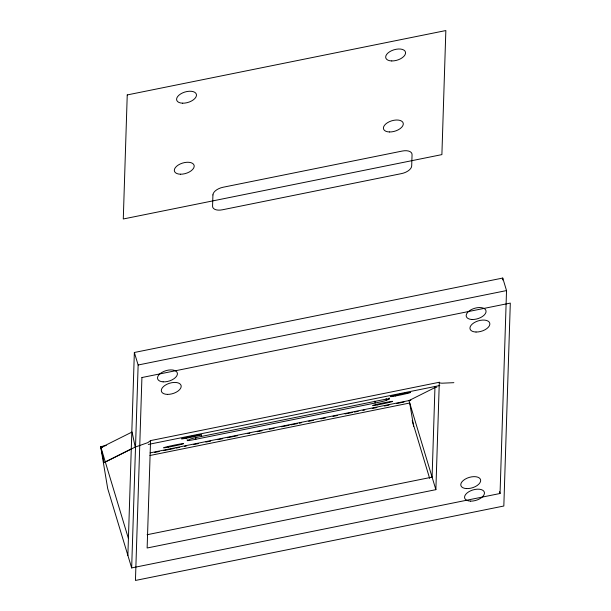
<?xml version="1.0" encoding="UTF-8"?>
<svg xmlns="http://www.w3.org/2000/svg" width="611" height="611" viewBox="0 0 611 611"><rect width="100%" height="100%" fill="white"/><g stroke="black" fill="none" stroke-linecap="round" stroke-linejoin="round"><path stroke-width="0.92" d="M127.875 555.407L134.351 352.486L502.746 278.051L506.527 290.576L500.05 493.497L131.663 567.925L107.712 488.617L100.693 446.656L106.291 445.526M131.663 567.925L138.139 365.004L134.351 352.486M150.558 440.6L147.136 547.998L435.872 489.663L439.301 382.265L150.558 440.6L147.847 442.631L135.214 447.076L104.053 462.657L100.914 447.58L132.075 432.008L135.214 447.076M434.971 386.847L432.092 477.138L147.091 534.724M502.685 279.96L502.746 278.051M105.306 461.931L131.273 448.948M187.18 439.599L187.378 440.546L190.204 439.126A10.272 0.412 -11.8 0 1 201.577 436.407L380.798 400.197A10.272 0.412 -11.8 0 1 389.337 398.891L389.138 397.952M187.378 440.546A10.272 0.412 -11.8 0 0 195.917 439.24L375.131 403.031A10.272 0.412 -11.8 0 0 386.503 400.312L389.337 398.891M138.139 365.004L506.527 290.576M100.914 447.58L102.785 447.206M148.297 444.434L439.813 385.533M436.819 387.214L434.948 387.595L408.98 400.579L435.872 489.663M150.138 452.873L410.844 400.197M154.514 452.461L159.181 451.514M163.855 450.574L174.135 448.497M175.999 448.115L179.741 447.359M184.407 446.42L186.279 446.038M193.756 444.533L198.422 443.586M205.899 442.074L210.574 441.134M218.043 439.622L222.717 438.675M227.391 437.736L237.664 435.658M247.944 433.581L249.815 433.207M257.284 431.694L261.959 430.747M269.436 429.243L274.11 428.296M281.579 426.784L289.056 425.271M290.928 424.897L297.465 423.576M299.337 423.202L301.2 422.82M308.677 421.307L313.351 420.368M320.821 418.856L325.495 417.909M332.972 416.404L337.639 415.457M345.116 413.945L352.593 412.44M354.456 412.058L358.199 411.302M362.865 410.363L364.736 409.981M372.214 408.476L376.88 407.529M384.357 406.017L389.031 405.078M396.501 403.565L403.978 402.053M149.939 455.5L409.714 403.016L413.624 426.394M453.866 382.669L441.959 383.204L440.004 382.99L439.301 382.265M499.508 491.702L500.05 493.497M412.204 420.612L429.64 478.375M100.693 446.656L128.417 538.497M386.137 398.532L386.503 400.312M374.742 401.144L375.131 403.031M201.386 435.467L201.577 436.407M195.52 437.354L195.917 439.24M127.241 94.926L123.285 218.982L441.89 154.606L445.847 30.55L127.241 94.926M141.92 377.529L135.443 580.45L503.831 506.015L510.307 303.094L141.92 377.529M212.926 194.901L212.567 206.174A10.272 5.43 -16.8 0 0 222.343 209.802L401.557 173.593A10.272 5.43 -16.8 0 0 411.692 165.948L412.058 154.675A10.272 5.43 -16.8 0 0 402.275 151.047L223.061 187.256A10.272 5.43 -16.8 0 0 212.926 194.901M466.376 488.579A10.272 5.43 -16.8 0 0 480.651 480.109A10.272 5.43 -16.8 0 0 465.139 479.169A10.272 5.43 -16.8 0 0 466.376 488.579M471.768 319.477A10.272 5.43 -16.8 0 0 486.05 311.007A10.272 5.43 -16.8 0 0 470.531 310.067A10.272 5.43 -16.8 0 0 471.768 319.477M163.122 381.844A10.272 5.43 -16.8 0 0 177.396 373.374A10.272 5.43 -16.8 0 0 161.877 372.427A10.272 5.43 -16.8 0 0 163.122 381.844M167.376 394.385A10.272 5.43 -16.8 0 0 181.131 385.61A10.272 5.43 -16.8 0 0 165.23 385.22A10.272 5.43 -16.8 0 0 167.376 394.385M470.638 501.127A10.272 5.43 -16.8 0 0 484.386 492.351A10.272 5.43 -16.8 0 0 468.492 491.954A10.272 5.43 -16.8 0 0 470.638 501.127M476.03 332.025A10.272 5.43 -16.8 0 0 489.778 323.25A10.272 5.43 -16.8 0 0 473.884 322.852A10.272 5.43 -16.8 0 0 476.03 332.025M377.636 404.879A10.272 0.412 -11.8 0 0 392.659 401.389A10.272 0.412 -11.8 0 0 377.514 404.177A10.272 0.412 -11.8 0 0 377.636 404.879M395.477 395.959A10.272 0.412 -11.8 0 0 410.5 392.468A10.272 0.412 -11.8 0 0 395.355 395.256A10.272 0.412 -11.8 0 0 395.477 395.959M186.386 438.202A10.272 0.412 -11.8 0 0 201.416 434.711A10.272 0.412 -11.8 0 0 186.271 437.507A10.272 0.412 -11.8 0 0 186.386 438.202M168.544 447.122A10.272 0.412 -11.8 0 0 183.575 443.632A10.272 0.412 -11.8 0 0 168.43 446.42A10.272 0.412 -11.8 0 0 168.544 447.122M182.658 103.19A10.272 5.43 -16.8 0 0 196.406 94.415A10.272 5.43 -16.8 0 0 180.512 94.025A10.272 5.43 -16.8 0 0 182.658 103.19M391.75 60.947A10.272 5.43 -16.8 0 0 405.498 52.172A10.272 5.43 -16.8 0 0 389.604 51.782A10.272 5.43 -16.8 0 0 391.75 60.947M180.39 174.211A10.272 5.43 -16.8 0 0 194.138 165.444A10.272 5.43 -16.8 0 0 178.244 165.046A10.272 5.43 -16.8 0 0 180.39 174.211M389.482 131.968A10.272 5.43 -16.8 0 0 403.229 123.193A10.272 5.43 -16.8 0 0 387.336 122.803A10.272 5.43 -16.8 0 0 389.482 131.968"/></g></svg>
